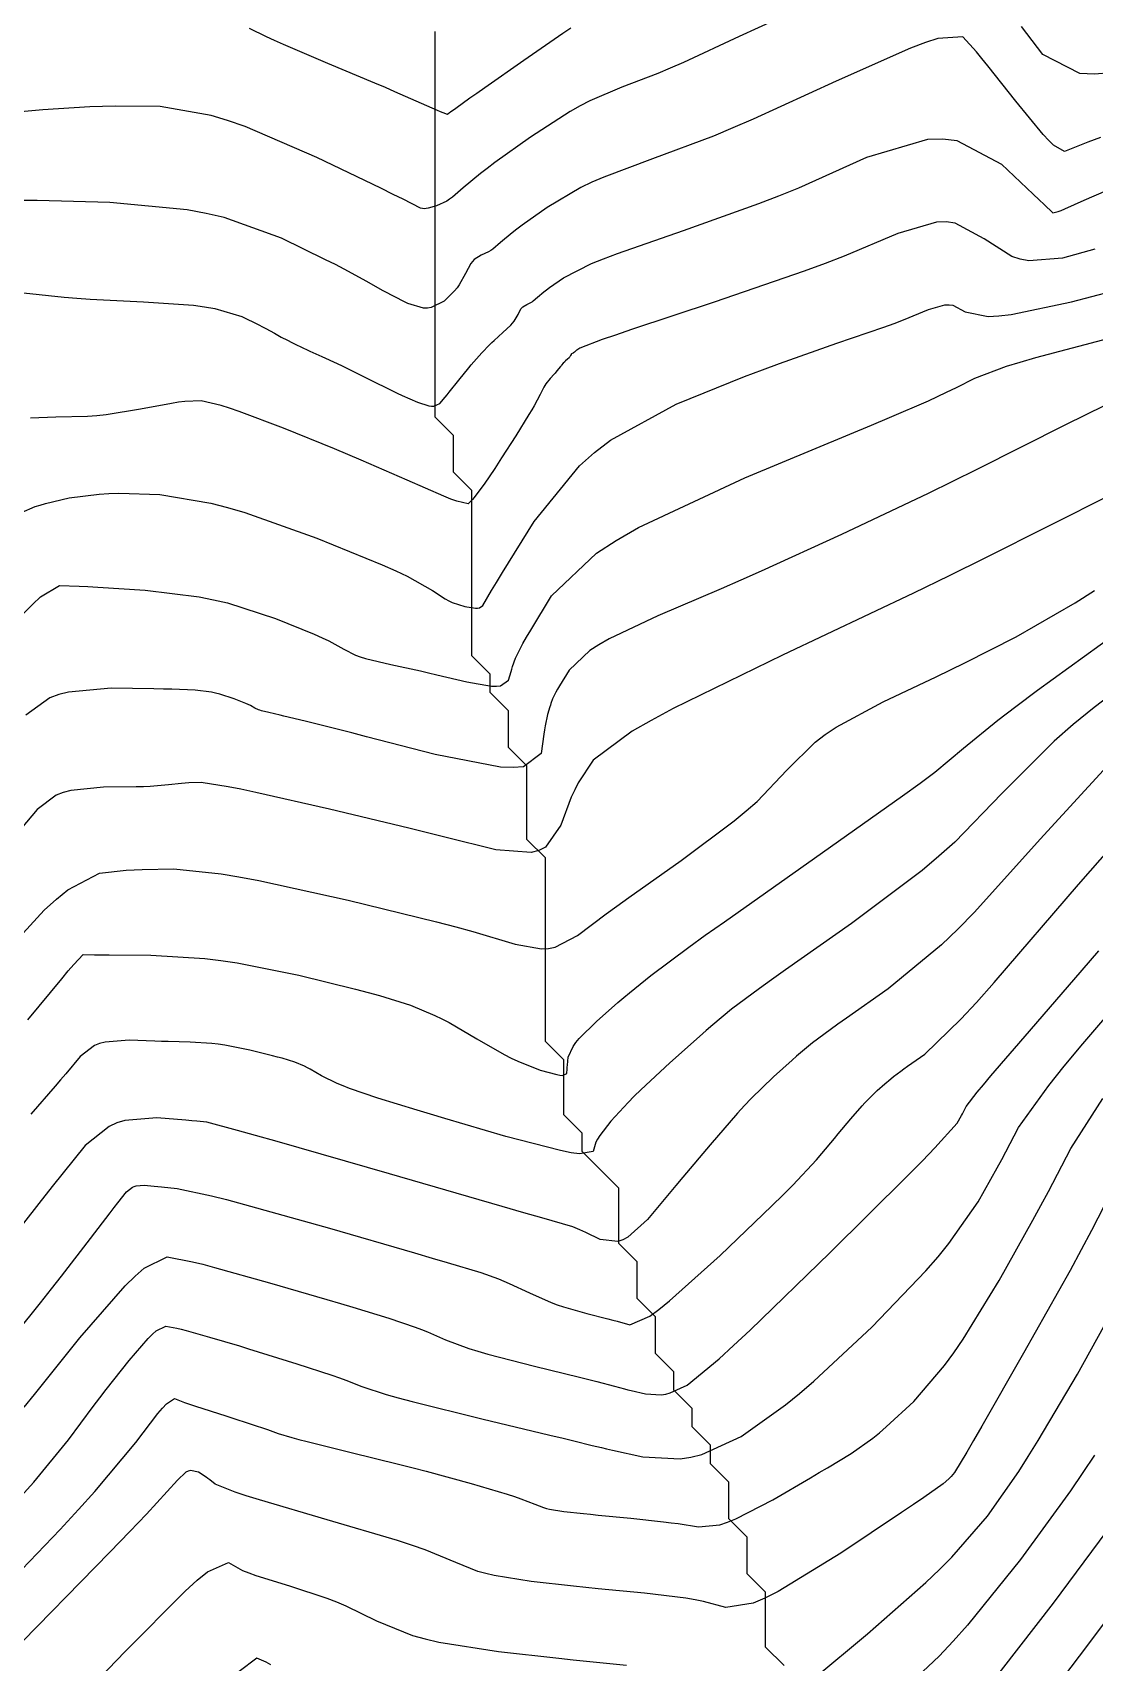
# Model space of a CAD drawing. Header units: metres. Extents: x 837475 to 838479, y 1189012 to 1191015.
# Drawn here: x 838110 to 838167.8, y 1189749.4 to 1189838.2 of the extents above; entities that cross this region are included whole.
import ezdxf

# ---------------------------------------------------------------- set-up
doc = ezdxf.new("R2010")
doc.units = ezdxf.units.M
doc.header["$LTSCALE"] = 0.3
for name, color, linetype in [('COTAS 10', 1, 'Continuous'), ('COTAS INT', 252, 'Continuous'), ('DRENAJE', 5, 'Continuous')]:
    doc.layers.add(name, color=color, linetype=linetype)

msp = doc.modelspace()

# ---------------------------------------------------------------- linework, layer by layer
at = {"layer": 'COTAS 10'}
for points, elevation in [([(838109.484, 1189823.979), (838111.704, 1189823.747), (838112.396, 1189823.693), (838113.122, 1189823.644), (838116.02, 1189823.501), (838118.737, 1189823.308), (838119.347, 1189823.226), (838119.896, 1189823.132), (838121.368, 1189822.693), (838122.294, 1189822.237), (838122.5, 1189822.133), (838122.683, 1189822.039), (838123.158, 1189821.781), (838123.52, 1189821.577), (838123.632, 1189821.517), (838123.748, 1189821.456), (838124.207, 1189821.223), (838124.739, 1189820.968), (838124.902, 1189820.893), (838125.07, 1189820.816), (838125.732, 1189820.52), (838126.559, 1189820.14), (838126.831, 1189820.009), (838127.122, 1189819.868), (838128.33, 1189819.267), (838129.54, 1189818.667), (838129.833, 1189818.527), (838130.107, 1189818.399), (838130.942, 1189818.027), (838131.563, 1189817.835), (838131.701, 1189817.82), (838131.824, 1189817.822), (838132.149, 1189817.963), (838132.448, 1189818.307), (838132.555, 1189818.436), (838132.672, 1189818.58), (838133.185, 1189819.22), (838133.732, 1189819.898), (838133.87, 1189820.065), (838134.003, 1189820.224), (838134.439, 1189820.722), (838134.859, 1189821.158), (838134.982, 1189821.277), (838135.108, 1189821.395), (838135.588, 1189821.816), (838136.018, 1189822.221), (838136.113, 1189822.329), (838136.197, 1189822.435), (838136.412, 1189822.803), (838136.573, 1189823.105), (838136.623, 1189823.169), (838136.676, 1189823.225), (838136.885, 1189823.356), (838137.112, 1189823.461), (838137.175, 1189823.5), (838137.238, 1189823.544), (838137.468, 1189823.739), (838137.826, 1189824.038), (838137.969, 1189824.148), (838138.132, 1189824.27), (838138.882, 1189824.807), (838140.416, 1189825.575), (838141.074, 1189825.842), (838141.833, 1189826.133), (838145.414, 1189827.381), (838149.527, 1189828.845), (838150.621, 1189829.273), (838151.696, 1189829.71), (838155.414, 1189831.368), (838158.721, 1189832.357), (838159.537, 1189832.373), (838160.308, 1189832.277), (838162.732, 1189830.996), (838164.463, 1189829.365), (838164.797, 1189829.048), (838165.069, 1189828.79), (838165.53, 1189828.342), (838165.823, 1189828.407), (838165.989, 1189828.472), (838166.193, 1189828.557), (838167.235, 1189829.031), (838169.121, 1189829.838)], 1830), ([(838168.77, 1189813.026), (838161.839, 1189809.531), (838159.898, 1189808.577), (838157.947, 1189807.63), (838150.822, 1189804.257), (838144.867, 1189801.351), (838143.654, 1189800.698), (838142.63, 1189800.111), (838140.506, 1189798.537), (838139.694, 1189797.296), (838139.497, 1189796.919), (838139.312, 1189796.528), (838138.744, 1189794.992), (838137.904, 1189793.796), (838137.546, 1189793.618), (838137.135, 1189793.506), (838135.202, 1189793.659), (838132.422, 1189794.354), (838131.478, 1189794.584), (838130.458, 1189794.831), (838126.142, 1189795.861), (838122.144, 1189796.777), (838121.325, 1189796.953), (838120.63, 1189797.094), (838119.157, 1189797.321), (838118.483, 1189797.304), (838118.29, 1189797.292), (838118.096, 1189797.276), (838117.374, 1189797.192), (838116.385, 1189797.109), (838116.021, 1189797.094), (838115.619, 1189797.083), (838113.843, 1189797.069), (838112.055, 1189796.888), (838111.644, 1189796.771), (838111.271, 1189796.625), (838110.228, 1189795.853), (838108.876, 1189794.242)], 1840), ([(838107.822, 1189765.774), (838110.404, 1189768.991), (838111.004, 1189769.748), (838111.556, 1189770.447), (838113.135, 1189772.489), (838114.201, 1189773.891), (838114.429, 1189774.187), (838114.627, 1189774.442), (838115.1, 1189775.028), (838115.416, 1189775.282), (838115.516, 1189775.327), (838115.621, 1189775.361), (838116.046, 1189775.393), (838116.604, 1189775.343), (838116.793, 1189775.325), (838116.997, 1189775.305), (838117.86, 1189775.216), (838119.715, 1189774.823), (838120.545, 1189774.61), (838121.512, 1189774.353), (838126.146, 1189773.049), (838130.773, 1189771.707), (838131.735, 1189771.426), (838132.559, 1189771.184), (838134.382, 1189770.638), (838135.349, 1189770.291), (838135.633, 1189770.175), (838135.924, 1189770.051), (838137.032, 1189769.532), (838138.214, 1189769.009), (838138.551, 1189768.883), (838138.893, 1189768.764), (838140.161, 1189768.401), (838141.31, 1189768.118), (838141.575, 1189768.05), (838141.818, 1189767.986), (838142.506, 1189767.793), (838143.588, 1189768.272), (838144.079, 1189768.632), (838144.654, 1189769.091), (838147.422, 1189771.572), (838150.24, 1189774.272), (838150.846, 1189774.87), (838151.377, 1189775.402), (838152.668, 1189776.782), (838153.438, 1189777.703), (838153.642, 1189777.946), (838153.841, 1189778.184), (838154.526, 1189779), (838155.146, 1189779.713), (838155.305, 1189779.886), (838155.459, 1189780.048), (838155.966, 1189780.544), (838156.388, 1189780.921), (838156.488, 1189781.008), (838156.58, 1189781.087), (838156.852, 1189781.313), (838157.25, 1189781.609), (838157.423, 1189781.733), (838157.623, 1189781.875), (838158.568, 1189782.539), (838160.533, 1189784.431), (838161.376, 1189785.347), (838162.347, 1189786.433), (838166.934, 1189791.77), (838171.772, 1189797.29)], 1850), ([(838152.525, 1189748.532), (838155.443, 1189750.959), (838158.617, 1189753.756), (838159.356, 1189754.467), (838160.035, 1189755.149), (838161.982, 1189757.382), (838163.677, 1189759.814), (838164.197, 1189760.622), (838164.738, 1189761.489), (838166.876, 1189765.106), (838169.08, 1189769.072)], 1860), ([(838111.409, 1189746.244), (838114.996, 1189749.981), (838118.284, 1189753.289), (838118.949, 1189753.887), (838119.507, 1189754.347), (838120.639, 1189754.858), (838121.415, 1189754.425), (838121.75, 1189754.289), (838122.136, 1189754.147), (838123.964, 1189753.576), (838126.009, 1189752.91), (838126.533, 1189752.707), (838127.038, 1189752.496), (838128.708, 1189751.668), (838130.669, 1189750.879), (838131.357, 1189750.692), (838132.107, 1189750.519), (838135.344, 1189750.011), (838138.632, 1189749.641), (838139.416, 1189749.555), (838140.146, 1189749.477), (838142.322, 1189749.253)], 1860)]:
    msp.add_lwpolyline(points, dxfattribs=dict(at, elevation=elevation))
at = {"layer": 'COTAS INT'}
for points, elevation in [([(838151.553, 1189839.359), (838148.449, 1189837.933), (838145.414, 1189836.526), (838144.696, 1189836.212), (838144.03, 1189835.93), (838142.067, 1189835.182), (838140.32, 1189834.44), (838139.792, 1189834.162), (838139.243, 1189833.852), (838137.1, 1189832.467), (838135.156, 1189831.075), (838134.733, 1189830.759), (838134.361, 1189830.474), (838133.434, 1189829.696), (838132.846, 1189829.195), (838132.687, 1189829.083), (838132.53, 1189828.983), (838131.977, 1189828.723), (838131.515, 1189828.592), (838131.414, 1189828.575), (838131.326, 1189828.566), (838131.108, 1189828.6), (838130.158, 1189829.076), (838129.608, 1189829.345), (838128.934, 1189829.675), (838125.465, 1189831.36), (838121.551, 1189833.045), (838120.597, 1189833.374), (838119.698, 1189833.644), (838116.921, 1189834.121), (838114.476, 1189834.147), (838113.788, 1189834.133), (838113.093, 1189834.109), (838110.544, 1189833.945), (838108.101, 1189833.722)], 1826), ([(838168.128, 1189832.448), (838167.432, 1189832.183), (838166.162, 1189831.684), (838165.577, 1189832.018), (838165.313, 1189832.278), (838165.005, 1189832.611), (838163.522, 1189834.417), (838162.001, 1189836.342), (838161.669, 1189836.75), (838161.374, 1189837.102), (838160.63, 1189837.922), (838159.274, 1189837.836), (838158.593, 1189837.617), (838157.78, 1189837.314), (838153.741, 1189835.517), (838149.225, 1189833.439), (838148.111, 1189832.959), (838147.056, 1189832.521), (838143.741, 1189831.282), (838141.077, 1189830.287), (838140.433, 1189830.002), (838139.83, 1189829.713), (838137.991, 1189828.637), (838136.644, 1189827.672), (838136.351, 1189827.454), (838136.093, 1189827.256), (838135.451, 1189826.717), (838135.038, 1189826.368), (838134.924, 1189826.289), (838134.811, 1189826.219), (838134.404, 1189826.03), (838134.027, 1189825.794), (838133.932, 1189825.694), (838133.842, 1189825.579), (838133.552, 1189825.037), (838133.215, 1189824.415), (838133.094, 1189824.25), (838132.962, 1189824.088), (838132.388, 1189823.526), (838131.689, 1189823.177), (838131.478, 1189823.148), (838131.26, 1189823.149), (838130.41, 1189823.399), (838129.521, 1189823.853), (838129.278, 1189823.983), (838129.035, 1189824.115), (838128.172, 1189824.607), (838126.941, 1189825.276), (838126.467, 1189825.519), (838125.936, 1189825.787), (838123.54, 1189826.966), (838120.419, 1189828.079), (838119.431, 1189828.306), (838118.39, 1189828.498), (838114.185, 1189828.895), (838110.226, 1189829.003), (838109.341, 1189829.012)], 1828), ([(838121.778, 1189838.393), (838122.701, 1189837.934), (838123.127, 1189837.742), (838123.626, 1189837.522), (838126.046, 1189836.493), (838128.59, 1189835.422), (838129.169, 1189835.176), (838129.693, 1189834.951), (838131.13, 1189834.319), (838132.006, 1189833.927), (838132.176, 1189833.853), (838132.314, 1189833.794), (838132.551, 1189833.707), (838132.642, 1189833.765), (838132.688, 1189833.798), (838132.744, 1189833.838), (838133.023, 1189834.045), (838133.797, 1189834.6), (838134.165, 1189834.861), (838134.6, 1189835.168), (838136.727, 1189836.661), (838138.849, 1189838.125), (838139.28, 1189838.413)], 1824), ([(838176.774, 1189838.613), (838172.828, 1189837.106), (838168.699, 1189835.966), (838167.796, 1189835.897), (838166.997, 1189835.934), (838164.981, 1189836.959), (838163.828, 1189838.489)], 1826), ([(838167.83, 1189826.354), (838166.066, 1189825.864), (838164.231, 1189825.729), (838163.76, 1189825.817), (838163.305, 1189825.96), (838161.795, 1189826.927), (838160.218, 1189827.775), (838159.721, 1189827.843), (838159.197, 1189827.839), (838157.088, 1189827.219), (838154.167, 1189825.981), (838153.132, 1189825.587), (838151.998, 1189825.17), (838147.088, 1189823.48), (838142.589, 1189821.979), (838141.715, 1189821.682), (838141.003, 1189821.436), (838139.773, 1189820.977), (838139.621, 1189820.868), (838139.587, 1189820.843), (838139.558, 1189820.821), (838139.486, 1189820.76), (838139.439, 1189820.72), (838139.426, 1189820.711), (838139.413, 1189820.703), (838139.367, 1189820.682), (838139.325, 1189820.655), (838139.314, 1189820.644), (838139.304, 1189820.631), (838139.271, 1189820.57), (838139.227, 1189820.495), (838139.21, 1189820.473), (838139.191, 1189820.451), (838139.104, 1189820.369), (838139.006, 1189820.283), (838138.98, 1189820.259), (838138.955, 1189820.235), (838138.87, 1189820.147), (838138.782, 1189820.045), (838138.755, 1189820.013), (838138.726, 1189819.979), (838138.615, 1189819.842), (838138.474, 1189819.671), (838138.427, 1189819.617), (838138.376, 1189819.559), (838138.162, 1189819.323), (838137.934, 1189819.033), (838137.874, 1189818.94), (838137.815, 1189818.842), (838137.612, 1189818.444), (838137.291, 1189817.838), (838137.158, 1189817.608), (838137.005, 1189817.352), (838136.293, 1189816.204), (838135.517, 1189814.996), (838135.325, 1189814.702), (838135.142, 1189814.425), (838134.563, 1189813.572), (838134.116, 1189812.958), (838134.016, 1189812.833), (838133.927, 1189812.726), (838133.692, 1189812.503), (838133.083, 1189812.638), (838132.758, 1189812.758), (838132.365, 1189812.914), (838130.382, 1189813.775), (838127.873, 1189814.875), (838127.148, 1189815.183), (838126.411, 1189815.491), (838123.642, 1189816.612), (838121.22, 1189817.528), (838120.702, 1189817.706), (838120.25, 1189817.852), (838119.166, 1189818.108), (838118.261, 1189818.066), (838117.922, 1189818.023), (838117.545, 1189817.967), (838115.861, 1189817.656), (838113.977, 1189817.346), (838113.474, 1189817.292), (838112.978, 1189817.251), (838111.253, 1189817.216), (838109.873, 1189817.153)], 1832), ([(838109.383, 1189812.015), (838110.126, 1189812.341), (838110.393, 1189812.429), (838110.687, 1189812.516), (838111.967, 1189812.821), (838113.609, 1189813.03), (838114.13, 1189813.056), (838114.681, 1189813.068), (838116.911, 1189812.996), (838119.692, 1189812.536), (838120.59, 1189812.302), (838121.543, 1189812.023), (838125.449, 1189810.634), (838129.014, 1189809.171), (838129.752, 1189808.844), (838130.383, 1189808.552), (838131.764, 1189807.784), (838132.446, 1189807.317), (838132.637, 1189807.215), (838132.827, 1189807.126), (838133.521, 1189806.902), (838134.095, 1189806.822), (838134.21, 1189806.823), (838134.306, 1189806.834), (838134.497, 1189806.956), (838134.966, 1189807.771), (838135.238, 1189808.218), (838135.572, 1189808.762), (838137.291, 1189811.526), (838139.767, 1189814.57), (838140.577, 1189815.291), (838141.442, 1189815.959), (838145.017, 1189817.928), (838148.751, 1189819.423), (838149.716, 1189819.792), (838150.651, 1189820.141), (838153.778, 1189821.238), (838156.327, 1189822.109), (838156.896, 1189822.316), (838157.407, 1189822.507), (838158.762, 1189823.07), (838159.659, 1189823.334), (838159.881, 1189823.336), (838160.093, 1189823.307), (838160.763, 1189822.946), (838162.015, 1189822.688), (838162.593, 1189822.725), (838163.271, 1189822.808), (838166.556, 1189823.497), (838169.874, 1189824.366)], 1834), ([(838109.489, 1189806.53), (838109.987, 1189807.026), (838110.419, 1189807.426), (838111.44, 1189808.056), (838112.517, 1189808.011), (838112.986, 1189807.985), (838113.528, 1189807.953), (838116.101, 1189807.787), (838119.048, 1189807.428), (838119.827, 1189807.274), (838120.589, 1189807.097), (838123.207, 1189806.258), (838125.304, 1189805.397), (838125.739, 1189805.205), (838126.11, 1189805.033), (838126.923, 1189804.581), (838127.558, 1189804.257), (838127.818, 1189804.167), (838128.113, 1189804.076), (838129.482, 1189803.744), (838131.093, 1189803.397), (838131.542, 1189803.296), (838131.991, 1189803.193), (838133.621, 1189802.803), (838134.965, 1189802.572), (838135.233, 1189802.57), (838135.457, 1189802.593), (838135.889, 1189802.898), (838136.033, 1189803.37), (838136.074, 1189803.5), (838136.116, 1189803.629), (838136.275, 1189804.089), (838136.676, 1189804.886), (838136.871, 1189805.228), (838137.102, 1189805.622), (838138.242, 1189807.481), (838140.694, 1189809.807), (838141.752, 1189810.495), (838142.976, 1189811.202), (838148.768, 1189813.914), (838154.479, 1189816.282), (838155.652, 1189816.773), (838156.647, 1189817.192), (838158.768, 1189818.107), (838159.741, 1189818.568), (838160.013, 1189818.701), (838160.286, 1189818.835), (838161.284, 1189819.339), (838163.017, 1189819.989), (838163.754, 1189820.215), (838164.603, 1189820.462), (838168.598, 1189821.521)], 1836), ([(838170.542, 1189818.916), (838166.222, 1189816.798), (838161.388, 1189814.357), (838160.063, 1189813.704), (838158.744, 1189813.062), (838154.028, 1189810.826), (838149.65, 1189808.827), (838148.543, 1189808.333), (838147.481, 1189807.866), (838144.028, 1189806.393), (838141.367, 1189805.147), (838140.805, 1189804.822), (838140.319, 1189804.506), (838139.192, 1189803.437), (838138.669, 1189802.583), (838138.562, 1189802.402), (838138.473, 1189802.245), (838138.288, 1189801.879), (838138.202, 1189801.619), (838138.173, 1189801.53), (838138.143, 1189801.433), (838138.02, 1189801.018), (838137.884, 1189800.412), (838137.847, 1189800.194), (838137.809, 1189799.954), (838137.672, 1189798.908), (838136.705, 1189798.175), (838136.143, 1189798.133), (838135.455, 1189798.161), (838131.906, 1189798.844), (838128.165, 1189799.813), (838127.356, 1189800.021), (838126.644, 1189800.204), (838124.89, 1189800.647), (838123.9, 1189800.888), (838123.669, 1189800.942), (838123.458, 1189800.991), (838122.851, 1189801.126), (838122.44, 1189801.226), (838122.351, 1189801.253), (838122.273, 1189801.28), (838122.082, 1189801.377), (838121.837, 1189801.513), (838121.726, 1189801.565), (838121.595, 1189801.623), (838120.964, 1189801.882), (838120.177, 1189802.134), (838119.948, 1189802.187), (838119.714, 1189802.234), (838118.827, 1189802.342), (838117.569, 1189802.396), (838117.101, 1189802.409), (838116.58, 1189802.421), (838114.266, 1189802.455), (838111.937, 1189802.247), (838111.406, 1189802.107), (838110.926, 1189801.931), (838109.604, 1189800.995)], 1838), ([(838107.722, 1189787.233), (838110.613, 1189790.362), (838111.281, 1189790.976), (838111.893, 1189791.48), (838113.624, 1189792.389), (838115.073, 1189792.543), (838115.505, 1189792.571), (838115.952, 1189792.593), (838117.679, 1189792.62), (838120.239, 1189792.35), (838121.211, 1189792.184), (838122.296, 1189791.978), (838127.163, 1189790.908), (838131.971, 1189789.734), (838133.018, 1189789.463), (838133.943, 1189789.215), (838136.256, 1189788.517), (838137.696, 1189788.258), (838138.069, 1189788.287), (838138.432, 1189788.359), (838139.65, 1189788.986), (838141.214, 1189790.167), (838141.795, 1189790.59), (838142.441, 1189791.054), (838145.304, 1189793.076), (838148.181, 1189795.226), (838148.835, 1189795.771), (838149.427, 1189796.294), (838151.048, 1189798.002), (838152.594, 1189799.523), (838153.139, 1189799.929), (838153.734, 1189800.329), (838156.301, 1189801.715), (838159.173, 1189803.075), (838159.959, 1189803.457), (838160.741, 1189803.841), (838163.534, 1189805.249), (838166.751, 1189807.104), (838167.801, 1189807.769)], 1842), ([(838109.717, 1189784.395), (838111.564, 1189786.636), (838111.924, 1189787.064), (838112.217, 1189787.407), (838112.73, 1189787.95), (838113.346, 1189787.943), (838113.705, 1189787.94), (838114.146, 1189787.936), (838116.418, 1189787.919), (838119.362, 1189787.739), (838120.226, 1189787.633), (838121.111, 1189787.503), (838124.486, 1189786.83), (838127.555, 1189786.074), (838128.248, 1189785.891), (838128.873, 1189785.719), (838130.564, 1189785.195), (838131.876, 1189784.641), (838132.262, 1189784.452), (838132.658, 1189784.246), (838134.172, 1189783.371), (838135.661, 1189782.513), (838136.042, 1189782.319), (838136.409, 1189782.143), (838137.62, 1189781.664), (838138.524, 1189781.417), (838138.698, 1189781.387), (838138.838, 1189781.375), (838139.066, 1189781.471), (838139.085, 1189781.732), (838139.093, 1189781.824), (838139.103, 1189781.925), (838139.147, 1189782.358), (838139.416, 1189782.955), (838139.567, 1189783.159), (838139.75, 1189783.38), (838140.69, 1189784.315), (838141.845, 1189785.335), (838142.165, 1189785.608), (838142.485, 1189785.878), (838143.642, 1189786.822), (838145.713, 1189788.359), (838146.61, 1189789.003), (838147.647, 1189789.741), (838152.56, 1189793.194), (838157.35, 1189796.591), (838158.309, 1189797.293), (838159.11, 1189797.892), (838160.678, 1189799.196), (838162.534, 1189800.724), (838163.517, 1189801.466), (838164.703, 1189802.345), (838170.678, 1189806.667)], 1844), ([(838172.763, 1189805.175), (838167.782, 1189801.413), (838166.645, 1189800.474), (838165.613, 1189799.579), (838162.763, 1189796.72), (838160.189, 1189794.072), (838159.331, 1189793.311), (838158.411, 1189792.537), (838154.563, 1189789.642), (838150.972, 1189787.119), (838150.214, 1189786.579), (838149.559, 1189786.109), (838148.045, 1189784.986), (838147.015, 1189784.129), (838146.665, 1189783.826), (838146.286, 1189783.495), (838144.682, 1189782.064), (838143.1, 1189780.592), (838142.735, 1189780.236), (838142.401, 1189779.902), (838141.459, 1189778.881), (838140.864, 1189778.093), (838140.749, 1189777.907), (838140.656, 1189777.735), (838140.497, 1189777.226), (838139.759, 1189777.098), (838139.3, 1189777.165), (838138.73, 1189777.277), (838135.752, 1189778.054), (838132.432, 1189779.023), (838131.647, 1189779.256), (838130.92, 1189779.474), (838128.776, 1189780.136), (838127.233, 1189780.666), (838126.884, 1189780.801), (838126.568, 1189780.931), (838125.711, 1189781.358), (838125.101, 1189781.711), (838124.941, 1189781.794), (838124.786, 1189781.87), (838124.257, 1189782.093), (838123.576, 1189782.305), (838123.324, 1189782.374), (838123.044, 1189782.448), (838121.808, 1189782.752), (838120.448, 1189783.024), (838120.091, 1189783.076), (838119.743, 1189783.119), (838118.557, 1189783.191), (838117.359, 1189783.211), (838117.004, 1189783.22), (838116.638, 1189783.231), (838115.232, 1189783.285), (838113.927, 1189783.189), (838113.625, 1189783.106), (838113.349, 1189782.999), (838112.566, 1189782.406), (838111.781, 1189781.466), (838111.504, 1189781.139), (838111.2, 1189780.784), (838109.888, 1189779.262)], 1846), ([(838168.693, 1189798.434), (838164.849, 1189794.245), (838161.268, 1189790.253), (838160.354, 1189789.329), (838159.472, 1189788.484), (838156.565, 1189786.091), (838154.297, 1189784.497), (838153.819, 1189784.156), (838153.405, 1189783.859), (838152.449, 1189783.15), (838151.798, 1189782.608), (838151.576, 1189782.417), (838151.337, 1189782.208), (838150.324, 1189781.304), (838149.107, 1189780.115), (838148.739, 1189779.726), (838148.358, 1189779.312), (838146.87, 1189777.602), (838145.388, 1189775.835), (838145.01, 1189775.385), (838144.647, 1189774.952), (838143.457, 1189773.529), (838142.395, 1189772.563), (838142.114, 1189772.418), (838141.839, 1189772.326), (838140.89, 1189772.434), (838140.105, 1189772.816), (838139.933, 1189772.896), (838139.78, 1189772.964), (838139.391, 1189773.12), (838137.703, 1189773.613), (838136.731, 1189773.895), (838135.54, 1189774.24), (838129.417, 1189776.01), (838123.299, 1189777.769), (838122.111, 1189778.107), (838121.143, 1189778.38), (838119.475, 1189778.827), (838118.914, 1189778.877), (838118.644, 1189778.901), (838118.324, 1189778.928), (838116.752, 1189779.061), (838115, 1189778.926), (838114.566, 1189778.785), (838114.154, 1189778.6), (838112.849, 1189777.555), (838111.044, 1189775.325), (838110.317, 1189774.393), (838109.491, 1189773.323)], 1848), ([(838109.341, 1189758.447), (838110.044, 1189759.234), (838111.929, 1189761.538), (838113.271, 1189763.343), (838113.632, 1189763.817), (838113.988, 1189764.279), (838115.232, 1189765.855), (838116.278, 1189767.054), (838116.509, 1189767.28), (838116.714, 1189767.46), (838117.243, 1189767.723), (838117.826, 1189767.608), (838118.065, 1189767.55), (838118.338, 1189767.479), (838119.604, 1189767.126), (838121.238, 1189766.643), (838121.743, 1189766.489), (838122.27, 1189766.327), (838124.364, 1189765.674), (838126.273, 1189765.051), (838126.683, 1189764.91), (838127.042, 1189764.781), (838127.912, 1189764.428), (838129.24, 1189763.998), (838129.887, 1189763.821), (838130.656, 1189763.62), (838134.443, 1189762.683), (838138.151, 1189761.79), (838138.87, 1189761.616), (838139.455, 1189761.474), (838140.457, 1189761.227), (838140.957, 1189761.107), (838141.226, 1189761.045), (838141.551, 1189760.971), (838143.2, 1189760.6), (838145.25, 1189760.497), (838145.829, 1189760.592), (838146.414, 1189760.74), (838148.565, 1189761.719), (838150.984, 1189763.438), (838151.737, 1189764.053), (838152.526, 1189764.728), (838155.677, 1189767.666), (838158.625, 1189770.739), (838159.286, 1189771.498), (838159.88, 1189772.219), (838161.468, 1189774.491), (838162.503, 1189776.337), (838162.749, 1189776.788), (838162.978, 1189777.213), (838163.659, 1189778.532), (838165.312, 1189780.831), (838166.153, 1189781.874), (838167.162, 1189783.093), (838172.191, 1189788.963)], 1854), ([(838109.527, 1189763.302), (838110.077, 1189763.997), (838112.554, 1189767.085), (838115.023, 1189769.917), (838115.568, 1189770.45), (838116.053, 1189770.874), (838117.303, 1189771.496), (838118.678, 1189771.225), (838119.243, 1189771.087), (838119.887, 1189770.92), (838122.875, 1189770.088), (838126.006, 1189769.175), (838126.739, 1189768.958), (838127.415, 1189768.756), (838129.373, 1189768.156), (838130.811, 1189767.671), (838131.158, 1189767.543), (838131.483, 1189767.416), (838132.472, 1189766.98), (838133.727, 1189766.504), (838134.219, 1189766.352), (838134.774, 1189766.192), (838137.302, 1189765.542), (838139.758, 1189764.946), (838140.267, 1189764.82), (838140.702, 1189764.71), (838141.658, 1189764.456), (838142.206, 1189764.302), (838142.384, 1189764.256), (838142.573, 1189764.209), (838143.35, 1189764.028), (838144.215, 1189763.984), (838144.46, 1189764.024), (838144.706, 1189764.087), (838145.614, 1189764.5), (838147.368, 1189765.946), (838148.148, 1189766.66), (838149.055, 1189767.51), (838153.395, 1189771.711), (838157.605, 1189775.89), (838158.43, 1189776.726), (838159.108, 1189777.423), (838160.326, 1189778.778), (838160.555, 1189779.188), (838160.61, 1189779.288), (838160.661, 1189779.382), (838160.811, 1189779.674), (838161.417, 1189780.458), (838161.754, 1189780.862), (838162.165, 1189781.347), (838164.261, 1189783.775), (838167.136, 1189787.107), (838168.039, 1189788.162)], 1852), ([(838106.866, 1189751.865), (838111.476, 1189756.647), (838112.481, 1189757.731), (838113.369, 1189758.712), (838115.596, 1189761.387), (838116.808, 1189762.971), (838117.055, 1189763.263), (838117.264, 1189763.491), (838117.702, 1189763.788), (838118.246, 1189763.57), (838118.522, 1189763.473), (838118.853, 1189763.362), (838120.502, 1189762.829), (838122.159, 1189762.298), (838122.494, 1189762.186), (838122.777, 1189762.091), (838123.352, 1189761.876), (838124.087, 1189761.652), (838124.47, 1189761.551), (838124.931, 1189761.433), (838127.245, 1189760.866), (838129.976, 1189760.19), (838130.699, 1189760.003), (838131.409, 1189759.817), (838133.854, 1189759.147), (838135.819, 1189758.569), (838136.225, 1189758.441), (838136.572, 1189758.326), (838137.328, 1189758.028), (838137.792, 1189757.841), (838137.955, 1189757.797), (838138.132, 1189757.756), (838138.898, 1189757.636), (838139.984, 1189757.519), (838140.363, 1189757.48), (838140.777, 1189757.438), (838142.554, 1189757.263), (838144.336, 1189757.072), (838144.752, 1189757.02), (838145.135, 1189756.969), (838146.238, 1189756.786), (838147.397, 1189756.903), (838147.815, 1189757.04), (838148.275, 1189757.223), (838150.288, 1189758.261), (838152.335, 1189759.462), (838152.817, 1189759.746), (838153.262, 1189760.01), (838154.562, 1189760.789), (838155.728, 1189761.616), (838156.088, 1189761.909), (838156.465, 1189762.23), (838157.958, 1189763.621), (838159.644, 1189765.587), (838160.142, 1189766.271), (838160.653, 1189767.015), (838162.61, 1189770.205), (838164.451, 1189773.487), (838164.889, 1189774.289), (838165.296, 1189775.045), (838166.506, 1189777.39), (838168.252, 1189780.108)], 1856), ([(838169.353, 1189776.248), (838167.642, 1189772.927), (838167.076, 1189771.872), (838166.469, 1189770.758), (838163.94, 1189766.248), (838161.667, 1189762.275), (838161.221, 1189761.5), (838160.853, 1189760.866), (838160.188, 1189759.751), (838160.003, 1189759.539), (838159.939, 1189759.474), (838159.869, 1189759.407), (838159.567, 1189759.141), (838158.505, 1189758.389), (838157.956, 1189758.015), (838157.296, 1189757.57), (838153.989, 1189755.362), (838150.577, 1189753.279), (838149.851, 1189752.912), (838149.219, 1189752.637), (838147.727, 1189752.4), (838146.518, 1189752.735), (838146.064, 1189752.821), (838145.559, 1189752.903), (838143.306, 1189753.174), (838140.782, 1189753.426), (838140.107, 1189753.497), (838139.441, 1189753.567), (838137.121, 1189753.824), (838135.12, 1189754.138), (838134.656, 1189754.245), (838134.23, 1189754.36), (838133.018, 1189754.848), (838131.363, 1189755.537), (838130.658, 1189755.779), (838129.846, 1189756.043), (838126.023, 1189757.181), (838122.337, 1189758.257), (838121.611, 1189758.483), (838121.013, 1189758.676), (838119.92, 1189759.113), (838119.624, 1189759.353), (838119.529, 1189759.422), (838119.428, 1189759.494), (838119.018, 1189759.763), (838118.569, 1189759.866), (838118.445, 1189759.832), (838118.32, 1189759.771), (838117.868, 1189759.327), (838116.178, 1189757.483), (838115.273, 1189756.539), (838114.178, 1189755.407), (838108.645, 1189749.757)], 1858), ([(838167.81, 1189760.702), (838167.173, 1189759.744), (838166.501, 1189758.761), (838163.776, 1189755.012), (838160.885, 1189751.442), (838160.107, 1189750.573), (838159.34, 1189749.755), (838156.654, 1189747.231)], 1862), ([(838161.791, 1189747.782), (838165.57, 1189752.642), (838169.324, 1189757.709)], 1864), ([(838172.148, 1189756.657), (838167.363, 1189750.273), (838162.698, 1189744.123)], 1866), ([(838122.947, 1189749.286), (838122.691, 1189749.419), (838122.183, 1189749.643), (838121.23, 1189748.919)], 1862)]:
    msp.add_lwpolyline(points, dxfattribs=dict(at, elevation=elevation))
at = {"layer": 'DRENAJE'}
msp.add_polyline3d([(838150.896, 1189749.237, 1859.428), (838149.896, 1189750.237, 1858.961), (838149.896, 1189751.236, 1858.607), (838149.896, 1189752.236, 1858.258), (838149.896, 1189753.236, 1857.886), (838148.897, 1189754.235, 1857.321), (838148.897, 1189755.235, 1856.916), (838148.897, 1189756.235, 1856.516), (838147.897, 1189757.234, 1855.93), (838147.897, 1189758.234, 1855.469), (838147.897, 1189759.234, 1855.004), (838146.897, 1189760.233, 1854.345), (838146.897, 1189761.233, 1853.868), (838145.898, 1189762.233, 1853.179), (838145.898, 1189763.232, 1852.685), (838144.898, 1189764.232, 1852.009), (838144.898, 1189765.232, 1851.571), (838143.898, 1189766.231, 1850.964), (838143.898, 1189767.231, 1850.527), (838143.898, 1189768.231, 1850.129), (838142.899, 1189769.23, 1849.533), (838142.899, 1189770.23, 1849.107), (838142.899, 1189771.23, 1848.701), (838141.899, 1189772.229, 1848.154), (838141.899, 1189773.229, 1847.919), (838141.899, 1189774.229, 1847.526), (838141.899, 1189775.228, 1847.109), (838140.899, 1189776.228, 1846.547), (838139.9, 1189777.228, 1846.054), (838139.9, 1189778.227, 1845.724), (838138.9, 1189779.227, 1845.119), (838138.9, 1189780.227, 1844.641), (838138.9, 1189781.226, 1844.228), (838138.9, 1189782.226, 1844.055), (838137.9, 1189783.226, 1843.833), (838137.9, 1189784.225, 1843.505), (838137.9, 1189785.225, 1843.139), (838137.9, 1189786.225, 1842.776), (838137.9, 1189787.224, 1842.416), (838137.9, 1189788.224, 1842.048), (838137.9, 1189789.224, 1841.673), (838137.9, 1189790.223, 1841.305), (838137.9, 1189791.223, 1840.947), (838137.9, 1189792.223, 1840.592), (838137.9, 1189793.222, 1840.25), (838136.901, 1189794.222, 1839.748), (838136.901, 1189795.222, 1839.359), (838136.901, 1189796.221, 1838.978), (838136.901, 1189797.221, 1838.593), (838136.901, 1189798.221, 1838.182), (838135.901, 1189799.22, 1837.686), (838135.901, 1189800.22, 1837.262), (838135.901, 1189801.22, 1836.828), (838134.901, 1189802.219, 1836.251), (838134.901, 1189803.219, 1835.948), (838133.902, 1189804.219, 1835.37), (838133.902, 1189805.218, 1834.859), (838133.902, 1189806.218, 1834.391), (838133.902, 1189807.217, 1834.076), (838133.902, 1189808.217, 1833.927), (838133.902, 1189809.217, 1833.571), (838133.902, 1189810.216, 1833.118), (838133.902, 1189811.216, 1832.681), (838133.902, 1189812.216, 1832.297), (838133.902, 1189813.215, 1832.044), (838132.902, 1189814.215, 1831.628), (838132.902, 1189815.215, 1831.242), (838132.902, 1189816.214, 1830.86), (838131.902, 1189817.214, 1830.332), (838131.902, 1189818.214, 1830.047), (838131.902, 1189819.213, 1829.805), (838131.902, 1189820.213, 1829.407), (838131.902, 1189821.213, 1828.969), (838131.902, 1189822.212, 1828.529), (838131.902, 1189823.212, 1828.143), (838131.902, 1189824.212, 1827.932), (838131.902, 1189825.211, 1827.557), (838131.902, 1189826.211, 1827.13), (838131.902, 1189827.211, 1826.698), (838131.902, 1189828.21, 1826.305), (838131.902, 1189829.21, 1825.96), (838131.902, 1189830.21, 1825.553), (838131.902, 1189831.209, 1825.132), (838131.902, 1189832.209, 1824.712), (838131.902, 1189833.209, 1824.325), (838131.902, 1189834.208, 1824), (838131.902, 1189835.208, 1823.626), (838131.902, 1189836.208, 1823.19), (838131.902, 1189837.207, 1822.769), (838131.902, 1189838.207, 1822.36)], dxfattribs=at)

doc.saveas('drawing.dxf')
